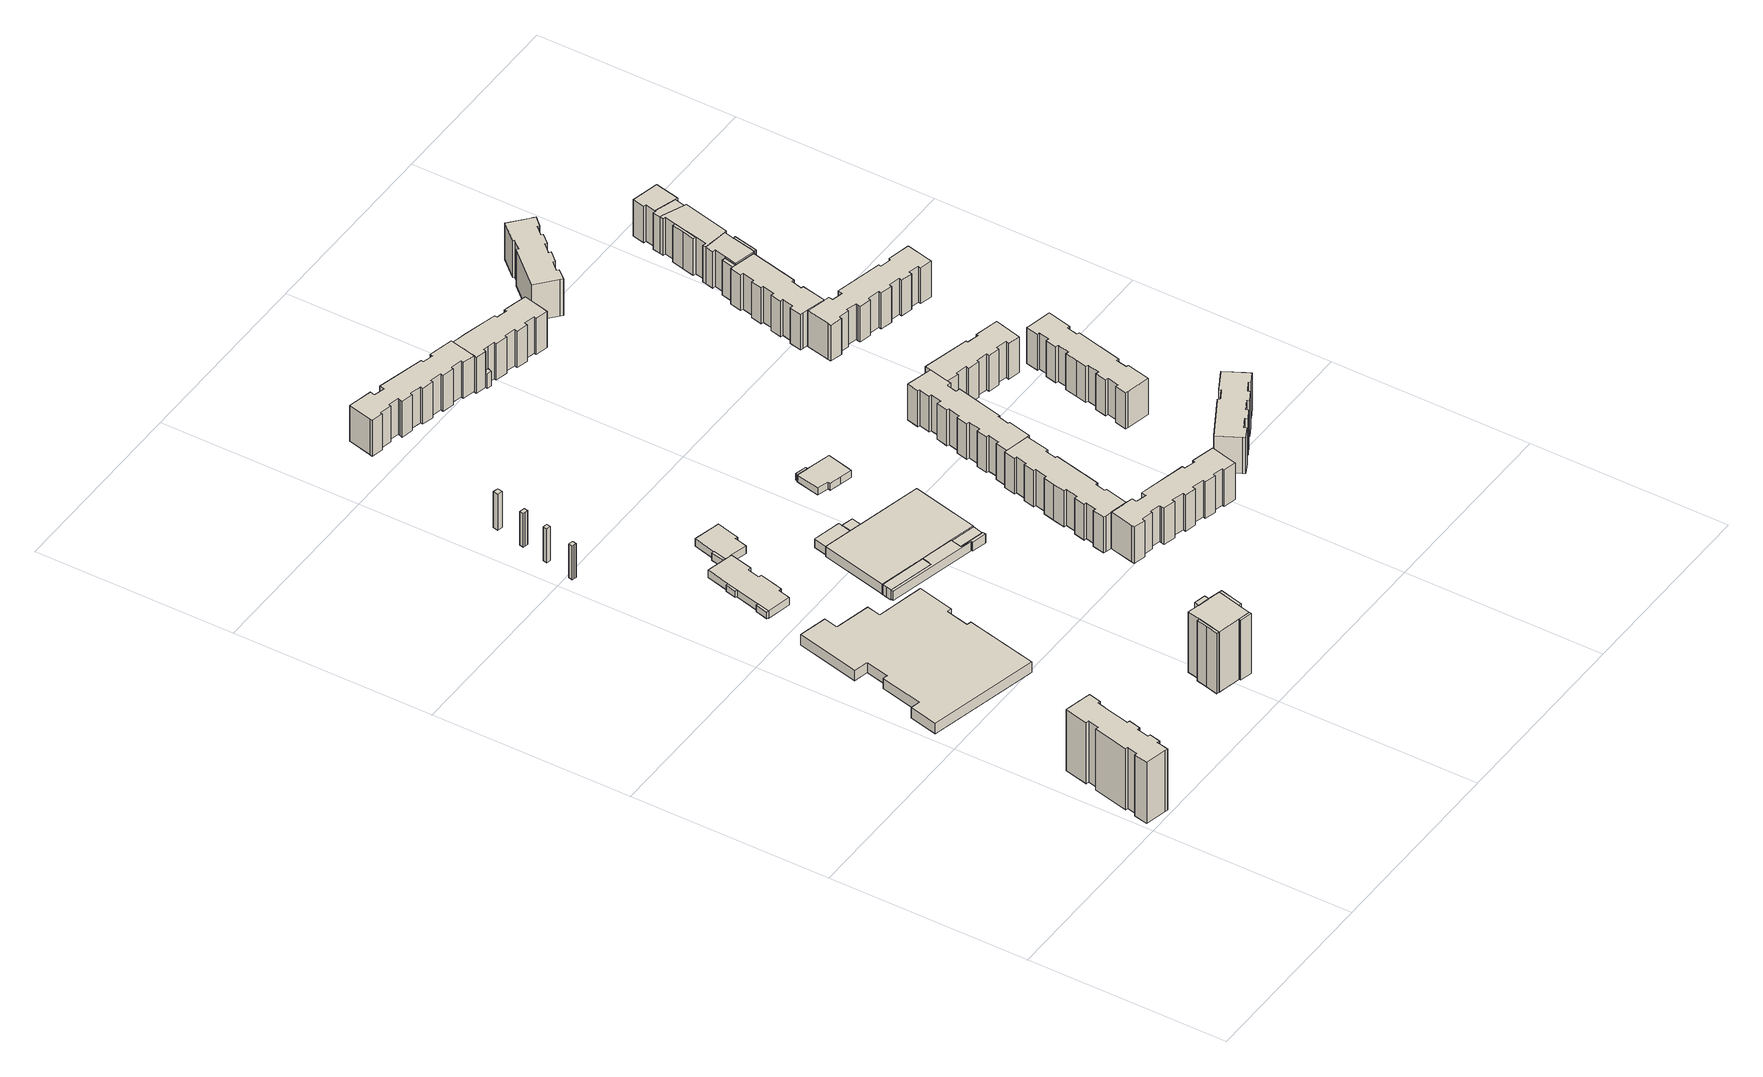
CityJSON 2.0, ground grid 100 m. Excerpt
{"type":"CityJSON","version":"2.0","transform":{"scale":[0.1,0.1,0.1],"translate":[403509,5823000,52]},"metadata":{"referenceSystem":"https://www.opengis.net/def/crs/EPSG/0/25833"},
"CityObjects":{
"building1":{"type":"Building","attributes":{"Gemeindeschluessel":"11000010","BezugspunktDach":"2200","function":"31001_1010","measuredHeight":34.23,"storeysAboveGround":11},"address":[{"country":"Germany","locality":"Berlin","thoroughfareNumber":"559, 561","thoroughfareName":"Landsberger Allee"}],"geometry":[{"type":"Solid","lod":"1","boundaries":[[[[0,1,2,3,4,5,6,7,8,9,10,11,12,13,14,15,16,17,18,19,20,21,22,23,24,25,26,27,28]],[[29,30,31,32,33,34,35,36,37,38,39,40,41,42,43,44,45,46,47,48,49,50,51,52,53,54,55,56,57]],[[29,57,28,27]],[[30,29,27,26]],[[31,30,26,25]],[[32,31,25,24]],[[33,32,24,23]],[[34,33,23,22]],[[35,34,22,21]],[[36,35,21,20]],[[37,36,20,19]],[[38,37,19,18]],[[39,38,18,17]],[[40,39,17,16]],[[41,40,16,15]],[[42,41,15,14]],[[43,42,14,13]],[[44,43,13,12]],[[45,44,12,11]],[[46,45,11,10]],[[47,46,10,9]],[[48,47,9,8]],[[49,48,8,7]],[[50,49,7,6]],[[51,50,6,5]],[[52,51,5,4]],[[53,52,4,3]],[[54,53,3,2]],[[55,54,2,1]],[[56,55,1,0]],[[57,56,0,28]]]]}]},
"building2":{"type":"Building","attributes":{"Gemeindeschluessel":"11000010","BezugspunktDach":"2200","function":"51009_1610","measuredHeight":7.53,"storeysAboveGround":0},"address":[{"country":"Germany","locality":"Berlin"}],"geometry":[{"type":"Solid","lod":"1","boundaries":[[[[58,59,60,61]],[[62,63,64,65]],[[62,65,61,60]],[[63,62,60,59]],[[64,63,59,58]],[[65,64,58,61]]]]}]},
"building3":{"type":"Building","attributes":{"Gemeindeschluessel":"11000010","BezugspunktDach":"2200","function":"51009_1610","measuredHeight":13.29,"storeysAboveGround":0},"address":[{"country":"Germany","locality":"Berlin"}],"geometry":[{"type":"Solid","lod":"1","boundaries":[[[[66,67,68,69]],[[70,71,72,73]],[[70,73,69,68]],[[71,70,68,67]],[[72,71,67,66]],[[73,72,66,69]]]]}]},
"building4":{"type":"Building","attributes":{"Gemeindeschluessel":"11000010","BezugspunktDach":"2200","function":"31001_2052","measuredHeight":5.8,"storeysAboveGround":1},"address":[{"country":"Germany","locality":"Berlin","thoroughfareNumber":"18","thoroughfareName":"Hohensaatener Straße"}],"geometry":[{"type":"Solid","lod":"1","boundaries":[[[[74,75,76,77,78,79,80,81,82,83,84,85,86,87,88,89,90,91,92,93,94]],[[95,96,97,98,99,100,101,102,103,104,105,106,107,108,109,110,111,112,113,114,115]],[[95,115,94,93]],[[96,95,93,92]],[[97,96,92,91]],[[98,97,91,90]],[[99,98,90,89]],[[100,99,89,88]],[[101,100,88,87]],[[102,101,87,86]],[[103,102,86,85]],[[104,103,85,84]],[[105,104,84,83]],[[106,105,83,82]],[[107,106,82,81]],[[108,107,81,80]],[[109,108,80,79]],[[110,109,79,78]],[[111,110,78,77]],[[112,111,77,76]],[[113,112,76,75]],[[114,113,75,74]],[[115,114,74,94]]]]}]},
"building5":{"type":"Building","attributes":{"Gemeindeschluessel":"11000010","BezugspunktDach":"2200","function":"51009_1610","measuredHeight":3.65,"storeysAboveGround":0},"address":[{"country":"Germany","locality":"Berlin"}],"geometry":[{"type":"Solid","lod":"1","boundaries":[[[[116,117,118,119]],[[120,121,122,123]],[[120,123,119,118]],[[121,120,118,117]],[[122,121,117,116]],[[123,122,116,119]]]]}]},
"building6":{"type":"Building","attributes":{"Gemeindeschluessel":"11000010","BezugspunktDach":"2200","function":"51009_1610","measuredHeight":18.86,"storeysAboveGround":0},"address":[{"country":"Germany","locality":"Berlin"}],"geometry":[{"type":"Solid","lod":"1","boundaries":[[[[124,125,126,127,128]],[[129,130,131,132,133]],[[129,133,128,127]],[[130,129,127,126]],[[131,130,126,125]],[[132,131,125,124]],[[133,132,124,128]]]]}]},
"building7":{"type":"Building","attributes":{"Gemeindeschluessel":"11000010","BezugspunktDach":"2200","function":"51009_1610","measuredHeight":19.04,"storeysAboveGround":0},"address":[{"country":"Germany","locality":"Berlin"}],"geometry":[{"type":"Solid","lod":"1","boundaries":[[[[134,135,136,137,138]],[[139,140,141,142,143]],[[139,143,138,137]],[[140,139,137,136]],[[141,140,136,135]],[[142,141,135,134]],[[143,142,134,138]]]]}]},
"building8":{"type":"Building","attributes":{"Gemeindeschluessel":"11000010","BezugspunktDach":"2200","function":"51009_1610","measuredHeight":3.54,"storeysAboveGround":0},"address":[{"country":"Germany","locality":"Berlin"}],"geometry":[{"type":"Solid","lod":"1","boundaries":[[[[144,145,146,147]],[[148,149,150,151]],[[148,151,147,146]],[[149,148,146,145]],[[150,149,145,144]],[[151,150,144,147]]]]}]},
"building9":{"type":"Building","attributes":{"Gemeindeschluessel":"11000010","BezugspunktDach":"2200","function":"31001_3060","measuredHeight":4.08,"storeysAboveGround":1},"address":[{"country":"Germany","locality":"Berlin","thoroughfareNumber":"20, 20A","thoroughfareName":"Hohensaatener Straße"}],"geometry":[{"type":"Solid","lod":"1","boundaries":[[[[152,153,154,155,156,157,158,159,160,161,162,163,164,165,166,167,117,116]],[[168,169,170,171,172,173,174,175,176,177,178,179,180,181,182,183,184,185]],[[168,185,116,117]],[[169,168,117,167]],[[170,169,167,166]],[[171,170,166,165]],[[172,171,165,164]],[[173,172,164,163]],[[174,173,163,162]],[[175,174,162,161]],[[176,175,161,160]],[[177,176,160,159]],[[178,177,159,158]],[[179,178,158,157]],[[180,179,157,156]],[[181,180,156,155]],[[182,181,155,154]],[[183,182,154,153]],[[184,183,153,152]],[[185,184,152,116]]]]}]},
"building10":{"type":"Building","attributes":{"Gemeindeschluessel":"11000010","function":"31001_1010"},"address":[{"country":"Germany","locality":"Berlin","thoroughfareNumber":"22","thoroughfareName":"Brodowiner Ring"}],"children":["building10-1","building10-2","building10-3","building10-4","building10-5"]},
"building10-1":{"type":"BuildingPart","attributes":{"BezugspunktDach":"2200","measuredHeight":33.51,"storeysAboveGround":1},"parents":["building10"],"geometry":[{"type":"Solid","lod":"1","boundaries":[[[[186,187,188,189]],[[190,191,192,193]],[[190,193,189,188]],[[192,191,187,186]],[[193,192,186,189]],[[191,190,188,187]]]]}]},
"building10-2":{"type":"BuildingPart","attributes":{"BezugspunktDach":"2200","measuredHeight":33.72,"storeysAboveGround":1},"parents":["building10"],"geometry":[{"type":"MultiSurface","lod":"1","boundaries":[[[194,195,196,197]],[[198,199,200,201]],[[198,201,197,196]],[[199,198,196,195]],[[200,199,195,194]],[[201,200,194,197,202]]]}]},
"building10-3":{"type":"BuildingPart","attributes":{"BezugspunktDach":"2200","measuredHeight":33.91,"storeysAboveGround":1},"parents":["building10"],"geometry":[{"type":"MultiSurface","lod":"1","boundaries":[[[188,187,203,204,205,194,197,206,207,208,209]],[[210,211,212,213,214,215,216,217,218,219,220]],[[210,220,209,221,222]],[[211,210,222,223]],[[212,211,207,206]],[[213,212,206,197]],[[214,213,201,200]],[[215,214,194,205]],[[216,215,224,225]],[[217,216,225,226]],[[218,217,203,187]],[[219,218,191,190]],[[220,219,188,209]],[[222,221,209,208]],[[223,222,208,207]],[[200,201,197,194]],[[225,224,205,204]],[[226,225,204,203]],[[190,191,187,188]]]}]},
"building10-4":{"type":"BuildingPart","attributes":{"BezugspunktDach":"2200","measuredHeight":33.85,"storeysAboveGround":1},"parents":["building10"],"geometry":[{"type":"Solid","lod":"1","boundaries":[[[[209,208,207,227,228,229]],[[230,231,223,222,221,232]],[[230,232,229,228]],[[231,230,228,227]],[[223,231,227,207]],[[232,221,209,229]],[[223,207,208,222]],[[222,208,209,221]]]]}]},
"building10-5":{"type":"BuildingPart","attributes":{"BezugspunktDach":"2200","measuredHeight":33.69,"storeysAboveGround":1},"parents":["building10"],"geometry":[{"type":"Solid","lod":"1","boundaries":[[[[233,234,235,205,204,203]],[[225,224,236,237,238,226]],[[236,224,205,235]],[[237,236,235,234]],[[238,237,234,233]],[[226,238,233,203]],[[225,226,203,204]],[[224,225,204,205]]]]}]},
"building11":{"type":"Building","attributes":{"Gemeindeschluessel":"11000010","BezugspunktDach":"2200","function":"51009_1610","measuredHeight":18.95,"storeysAboveGround":0},"address":[{"country":"Germany","locality":"Berlin"}],"geometry":[{"type":"Solid","lod":"1","boundaries":[[[[239,240,241,242,243]],[[244,245,246,247,248]],[[244,248,243,242]],[[245,244,242,241]],[[246,245,241,240]],[[247,246,240,239]],[[248,247,239,243]]]]}]},
"building12":{"type":"Building","attributes":{"Gemeindeschluessel":"11000010","BezugspunktDach":"2200","function":"51009_1610","measuredHeight":20.05,"storeysAboveGround":0},"address":[{"country":"Germany","locality":"Berlin"}],"geometry":[{"type":"Solid","lod":"1","boundaries":[[[[249,250,251,252,253]],[[254,255,256,257,258]],[[254,258,253,252]],[[255,254,252,251]],[[256,255,251,250]],[[257,256,250,249]],[[258,257,249,253]]]]}]},
"building13":{"type":"Building","attributes":{"Gemeindeschluessel":"11000010","BezugspunktDach":"2200","function":"51009_1610","measuredHeight":4.18,"storeysAboveGround":0},"address":[{"country":"Germany","locality":"Berlin"}],"geometry":[{"type":"Solid","lod":"1","boundaries":[[[[259,260,261,262]],[[263,264,265,266]],[[263,266,262,261]],[[264,263,261,260]],[[265,264,260,259]],[[266,265,259,262]]]]}]},
"building14":{"type":"Building","attributes":{"Gemeindeschluessel":"11000010","BezugspunktDach":"2200","function":"31001_2010","measuredHeight":4.14,"storeysAboveGround":1},"address":[{"country":"Germany","locality":"Berlin","thoroughfareNumber":"22","thoroughfareName":"Hohensaatener Straße"}],"geometry":[{"type":"Solid","lod":"1","boundaries":[[[[162,161,267,268,269,270,271,272,273,274,163]],[[275,276,277,278,279,280,281,282,283,284,285]],[[275,285,163,274]],[[276,275,274,273]],[[277,276,273,272]],[[278,277,272,271]],[[279,278,271,270]],[[280,279,270,269]],[[281,280,269,268]],[[282,281,268,267]],[[283,282,267,161]],[[284,283,161,162]],[[285,284,162,163]]]]}]},
"building15":{"type":"Building","attributes":{"Gemeindeschluessel":"11000010","BezugspunktDach":"2200","function":"51009_1610","measuredHeight":5.1,"storeysAboveGround":0},"address":[{"country":"Germany","locality":"Berlin"}],"geometry":[{"type":"Solid","lod":"1","boundaries":[[[[286,287,288,289,290,291,292,293,294]],[[295,296,297,298,299,300,301,302,303]],[[295,303,294,293]],[[296,295,293,292]],[[297,296,292,291]],[[298,297,291,290]],[[299,298,290,289]],[[300,299,289,288]],[[301,300,288,287]],[[302,301,287,286]],[[303,302,286,294]]]]}]},
"building16":{"type":"Building","attributes":{"Gemeindeschluessel":"11000010","function":"31001_2054"},"address":[{"country":"Germany","locality":"Berlin","thoroughfareNumber":"8","thoroughfareName":"Brodowiner Ring"}],"children":["building16-1","building16-2","building16-3","building16-4","building16-5"]},
"building16-1":{"type":"BuildingPart","attributes":{"BezugspunktDach":"2200","measuredHeight":5.76,"storeysAboveGround":1},"parents":["building16"],"geometry":[{"type":"MultiSurface","lod":"1","boundaries":[[[304,305,306,307,308,309,310,311,312,313,314,315]],[[316,317,318,319,320,321,322,323,324,325,326,327]],[[316,327,315,314]],[[317,316,314,313]],[[318,317,313,312]],[[319,318,312,311]],[[320,319,311,310]],[[328,329,330,331,332,310,309]],[[322,321,309,308]],[[323,322,308,307]],[[324,333,334,323,307,306]],[[325,324,306,305]],[[326,325,305,304]],[[327,335,290,304,315]],[[321,330,329,328]],[[332,331,330,320]],[[323,334,333,324]],[[290,335,327,326]]]}]},
"building16-2":{"type":"BuildingPart","attributes":{"BezugspunktDach":"2200","measuredHeight":5,"storeysAboveGround":1},"parents":["building16"],"geometry":[{"type":"MultiSurface","lod":"1","boundaries":[[[328,336,337,329]],[[338,339,321,330]],[[340,331,329,337]],[[339,338,337,336]],[[321,339,336,328]],[[338,330,331,340]],[[330,321,328,329]]]}]},
"building16-3":{"type":"BuildingPart","attributes":{"BezugspunktDach":"2200","measuredHeight":4.73,"storeysAboveGround":1},"parents":["building16"],"geometry":[{"type":"MultiSurface","lod":"1","boundaries":[[[331,340,341,342,332]],[[343,344,338,330,320]],[[343,320,332,342]],[[344,343,342,341]],[[338,344,341,340]],[[330,338,340,331]],[[345,320,330,331,332]]]}]},
"building16-4":{"type":"BuildingPart","attributes":{"BezugspunktDach":"2200","measuredHeight":6.42,"storeysAboveGround":1},"parents":["building16"],"geometry":[{"type":"MultiSurface","lod":"1","boundaries":[[[292,346,291,290,335,347,293]],[[348,327,326,349,350,351,352]],[[348,352,293,347]],[[327,348,347,335]],[[349,326,290,291]],[[350,349,291,346]],[[351,350,346,292]],[[352,351,292,293]],[[353,326,327,335,290]]]}]},
"building16-5":{"type":"BuildingPart","attributes":{"BezugspunktDach":"2200","measuredHeight":5.3,"storeysAboveGround":1},"parents":["building16"],"geometry":[{"type":"Solid","lod":"1","boundaries":[[[[354,355,334,333,356,357,358]],[[359,325,324,323,360,361,362]],[[359,362,358,357]],[[325,359,357,356]],[[324,325,356,333]],[[360,323,334,355]],[[361,360,355,354]],[[362,361,354,358]],[[323,324,333,334]]]]}]},
"building17":{"type":"Building","attributes":{"Gemeindeschluessel":"11000010","BezugspunktDach":"2200","function":"51009_1610","measuredHeight":5.03,"storeysAboveGround":0},"address":[{"country":"Germany","locality":"Berlin"}],"geometry":[{"type":"Solid","lod":"1","boundaries":[[[[286,363,364,365,287]],[[366,367,368,369,370]],[[366,370,287,365]],[[367,366,365,364]],[[368,367,364,363]],[[369,368,363,286]],[[370,369,286,287]]]]}]},
"building18":{"type":"Building","attributes":{"Gemeindeschluessel":"11000010","BezugspunktDach":"2200","function":"31001_1010","measuredHeight":20.19,"storeysAboveGround":6},"address":[{"country":"Germany","locality":"Berlin","thoroughfareNumber":"15, 17, 19, 21","thoroughfareName":"Glambecker Ring"}],"geometry":[{"type":"Solid","lod":"1","boundaries":[[[[371,372,373,374,375,376,377,378,379,380,381,382,383,384,385,386,387,388,389,390,391,392,393,394,395,396,397,398,399,400,401,402,403,404,405]],[[406,407,408,409,410,411,412,413,414,415,416,417,418,419,420,421,422,423,424,425,426,427,428,429,430,431,432,433,434,435,436,437,438,439,440]],[[406,440,405,404]],[[407,406,404,403]],[[408,407,403,402]],[[409,408,402,401]],[[410,409,401,400]],[[411,410,400,399]],[[412,411,399,398]],[[413,412,398,397]],[[414,413,397,396]],[[415,414,396,395]],[[416,415,395,394]],[[417,416,394,393]],[[418,417,393,392]],[[419,418,392,391]],[[420,419,391,390]],[[421,420,390,389]],[[422,421,389,388]],[[423,422,388,387]],[[424,423,387,386]],[[425,424,386,385]],[[426,425,385,384]],[[427,426,384,383]],[[428,427,383,382]],[[429,428,382,381]],[[430,429,381,380]],[[431,430,380,379]],[[432,431,379,378]],[[433,432,378,377]],[[434,433,377,376]],[[435,434,376,375]],[[436,435,375,374]],[[437,436,374,373]],[[438,437,373,372]],[[439,438,372,371]],[[440,439,371,405]]]]}]},
"building19":{"type":"Building","attributes":{"Gemeindeschluessel":"11000010","BezugspunktDach":"2200","function":"51009_1610","measuredHeight":3.46,"storeysAboveGround":0},"address":[{"country":"Germany","locality":"Berlin"}],"geometry":[{"type":"Solid","lod":"1","boundaries":[[[[441,442,443,444]],[[445,446,447,448]],[[445,448,444,443]],[[446,445,443,442]],[[447,446,442,441]],[[448,447,441,444]]]]}]},
"building20":{"type":"Building","attributes":{"Gemeindeschluessel":"11000010","BezugspunktDach":"2200","function":"31001_2010","measuredHeight":3.85,"storeysAboveGround":1},"address":[{"country":"Germany","locality":"Berlin","thoroughfareNumber":"24","thoroughfareName":"Ringenwalder Straße"}],"geometry":[{"type":"Solid","lod":"1","boundaries":[[[[449,450,451,452,453,454,441,444,455]],[[456,457,458,459,460,461,462,463,464]],[[456,464,455,444]],[[457,456,444,441]],[[458,457,441,454]],[[459,458,454,453]],[[460,459,453,452]],[[461,460,452,451]],[[462,461,451,450]],[[463,462,450,449]],[[464,463,449,455]]]]}]},
"building21":{"type":"Building","attributes":{"Gemeindeschluessel":"11000010","BezugspunktDach":"2200","function":"31001_1010","measuredHeight":20.04,"storeysAboveGround":6},"address":[{"country":"Germany","locality":"Berlin","thoroughfareNumber":"11, 13, 15, 9","thoroughfareName":"Brodowiner Ring"}],"geometry":[{"type":"Solid","lod":"1","boundaries":[[[[465,466,467,468,469,470,471,472,473,474,475,476,477,478,479,480,481,482,483,484,485,486,487,488,489,490,491,492,493,494,495,496,497]],[[498,499,500,501,502,503,504,505,506,507,508,509,510,511,512,513,514,515,516,517,518,519,520,521,522,523,524,525,526,527,528,529,530]],[[498,530,497,496]],[[499,498,496,495]],[[500,499,495,494]],[[501,500,494,493]],[[502,501,493,492]],[[503,502,492,491]],[[504,503,491,490]],[[505,504,490,489]],[[506,505,489,488]],[[507,506,488,487]],[[508,507,487,486]],[[509,508,486,485]],[[510,509,485,484]],[[511,510,484,483]],[[512,511,483,482]],[[513,512,482,481]],[[514,513,481,480]],[[515,514,480,479]],[[516,515,479,478]],[[517,516,478,477]],[[518,517,477,476]],[[519,518,476,475]],[[520,519,475,474]],[[521,520,474,473]],[[522,521,473,472]],[[523,522,472,471]],[[524,523,471,470]],[[525,524,470,469]],[[526,525,469,468]],[[527,526,468,467]],[[528,527,467,466]],[[529,528,466,465]],[[530,529,465,497]]]]}]},
"building22":{"type":"Building","attributes":{"Gemeindeschluessel":"11000010","BezugspunktDach":"2200","function":"31001_1010","measuredHeight":20.4,"storeysAboveGround":6},"address":[{"country":"Germany","locality":"Berlin","thoroughfareNumber":"17, 19, 21, 23","thoroughfareName":"Brodowiner Ring"}],"geometry":[{"type":"Solid","lod":"1","boundaries":[[[[531,532,533,534,535,536,537,538,539,540,541,542,543,544,545,546,547,548,549,550,551,552,553,554,555,556,557,558,559,560,561,562,563,564]],[[565,528,527,566,567,568,569,570,571,572,573,574,575,576,577,578,579,580,581,582,583,584,585,586,587,588,589,590,591,592,593,594,595,596]],[[565,596,564,563]],[[528,565,563,562]],[[527,528,562,561]],[[566,527,561,560]],[[567,566,560,559]],[[568,567,559,558]],[[569,568,558,557]],[[570,569,557,556]],[[571,570,556,555]],[[572,571,555,554]],[[573,572,554,553]],[[574,573,553,552]],[[575,574,552,551]],[[576,575,551,550]],[[577,576,550,549]],[[578,577,549,548]],[[579,578,548,547]],[[580,579,547,546]],[[581,580,546,545]],[[582,581,545,544]],[[583,582,544,543]],[[584,583,543,542]],[[585,584,542,541]],[[586,585,541,540]],[[587,586,540,539]],[[588,587,539,538]],[[589,588,538,537]],[[590,589,537,536]],[[591,590,536,535]],[[592,591,535,534]],[[593,592,534,533]],[[594,593,533,532]],[[595,594,532,531]],[[596,595,531,564]]]]}]},
"building23":{"type":"Building","attributes":{"Gemeindeschluessel":"11000010","BezugspunktDach":"2200","function":"51009_1610","measuredHeight":7.95,"storeysAboveGround":0},"address":[{"country":"Germany","locality":"Berlin"}],"geometry":[{"type":"Solid","lod":"1","boundaries":[[[[597,598,599,600,601]],[[602,603,604,605,606]],[[602,606,601,600]],[[603,602,600,599]],[[604,603,599,598]],[[605,604,598,597]],[[606,605,597,601]]]]}]},
"building24":{"type":"Building","attributes":{"Gemeindeschluessel":"11000010","BezugspunktDach":"2200","function":"31001_1010","measuredHeight":20.26,"storeysAboveGround":6},"address":[{"country":"Germany","locality":"Berlin","thoroughfareNumber":"23, 25, 27","thoroughfareName":"Glambecker Ring"}],"geometry":[{"type":"Solid","lod":"1","boundaries":[[[[607,608,609,610,611,612,613,614,615,616,617,618,619,620,621,622,623,624,625,626,627,628,629,630,631,632,633]],[[634,635,636,637,638,639,640,641,642,643,644,645,646,647,648,649,650,651,652,653,654,655,656,604,603,602,657]],[[634,657,633,632]],[[635,634,632,631]],[[636,635,631,630]],[[637,636,630,629]],[[638,637,629,628]],[[639,638,628,627]],[[640,639,627,626]],[[641,640,626,625]],[[642,641,625,624]],[[643,642,624,623]],[[644,643,623,622]],[[645,644,622,621]],[[646,645,621,620]],[[647,646,620,619]],[[648,647,619,618]],[[649,648,618,617]],[[650,649,617,616]],[[651,650,616,615]],[[652,651,615,614]],[[653,652,614,613]],[[654,653,613,612]],[[655,654,612,611]],[[656,655,611,610]],[[604,656,610,609]],[[603,604,609,608]],[[602,603,608,607]],[[657,602,607,633]]]]}]},
"building25":{"type":"Building","attributes":{"Gemeindeschluessel":"11000010","BezugspunktDach":"2200","function":"31001_1010","measuredHeight":20.03,"storeysAboveGround":6},"address":[{"country":"Germany","locality":"Berlin","thoroughfareNumber":"1, 3, 5, 7","thoroughfareName":"Brodowiner Ring"}],"geometry":[{"type":"Solid","lod":"1","boundaries":[[[[477,476,658,659,660,661,662,663,664,665,666,667,668,669,670,671,672,673,674,675,676,677,678,679,680,681,682,683,684,685,686,687,688,689,690,478]],[[691,692,693,694,695,696,697,698,699,700,701,702,703,704,705,706,707,708,709,710,711,712,713,714,715,716,717,718,719,720,721,722,723,724,725,726]],[[691,726,478,690]],[[692,691,690,689]],[[693,692,689,688]],[[694,693,688,687]],[[695,694,687,686]],[[696,695,686,685]],[[697,696,685,684]],[[698,697,684,683]],[[699,698,683,682]],[[700,699,682,681]],[[701,700,681,680]],[[702,701,680,679]],[[703,702,679,678]],[[704,703,678,677]],[[705,704,677,676]],[[706,705,676,675]],[[707,706,675,674]],[[708,707,674,673]],[[709,708,673,672]],[[710,709,672,671]],[[711,710,671,670]],[[712,711,670,669]],[[713,712,669,668]],[[714,713,668,667]],[[715,714,667,666]],[[716,715,666,665]],[[717,716,665,664]],[[718,717,664,663]],[[719,718,663,662]],[[720,719,662,661]],[[721,720,661,660]],[[722,721,660,659]],[[723,722,659,658]],[[724,723,658,476]],[[725,724,476,477]],[[726,725,477,478]]]]}]},
"building26":{"type":"Building","attributes":{"Gemeindeschluessel":"11000010","BezugspunktDach":"2200","function":"31001_1010","measuredHeight":20.04,"storeysAboveGround":6},"address":[{"country":"Germany","locality":"Berlin","thoroughfareNumber":"25, 27, 29","thoroughfareName":"Brodowiner Ring"}],"geometry":[{"type":"Solid","lod":"1","boundaries":[[[[727,728,729,730,731,732,733,734,735,736,737,738,739,740,741,742,743,744,745,746,747,748,749]],[[750,751,752,753,754,755,756,757,758,759,760,761,762,763,764,765,766,767,768,769,770,771,772]],[[750,772,749,748]],[[751,750,748,747]],[[752,751,747,746]],[[753,752,746,745]],[[754,753,745,744]],[[755,754,744,743]],[[756,755,743,742]],[[757,756,742,741]],[[758,757,741,740]],[[759,758,740,739]],[[760,759,739,738]],[[761,760,738,737]],[[762,761,737,736]],[[763,762,736,735]],[[764,763,735,734]],[[765,764,734,733]],[[766,765,733,732]],[[767,766,732,731]],[[768,767,731,730]],[[769,768,730,729]],[[770,769,729,728]],[[771,770,728,727]],[[772,771,727,749]]]]}]},
"building27":{"type":"Building","attributes":{"Gemeindeschluessel":"11000010","BezugspunktDach":"2200","function":"31001_1010","measuredHeight":20.14,"storeysAboveGround":6},"address":[{"country":"Germany","locality":"Berlin","thoroughfareNumber":"26, 28, 30","thoroughfareName":"Ringenwalder Straße"}],"geometry":[{"type":"Solid","lod":"1","boundaries":[[[[773,774,775,776,777,778,779,780,781,782,783,784,785,786,787,788,789,790,791,792,669,668,667]],[[793,794,795,796,797,798,799,800,801,802,803,804,805,806,807,808,809,810,811,812,813,814,815]],[[793,815,667,668]],[[794,793,668,669]],[[795,794,669,792]],[[796,795,792,791]],[[797,796,791,790]],[[798,797,790,789]],[[799,798,789,788]],[[800,799,788,787]],[[801,800,787,786]],[[802,801,786,785]],[[803,802,785,784]],[[804,803,784,783]],[[805,804,783,782]],[[806,805,782,781]],[[807,806,781,780]],[[808,807,780,779]],[[809,808,779,778]],[[810,809,778,777]],[[811,810,777,776]],[[812,811,776,775]],[[813,812,775,774]],[[814,813,774,773]],[[815,814,773,667]]]]}]},
"building28":{"type":"Building","attributes":{"Gemeindeschluessel":"11000010","BezugspunktDach":"2200","function":"31001_1010","measuredHeight":20.38,"storeysAboveGround":6},"address":[{"country":"Germany","locality":"Berlin","thoroughfareNumber":"29, 31, 33","thoroughfareName":"Glambecker Ring"}],"geometry":[{"type":"Solid","lod":"1","boundaries":[[[[816,817,818,819,820,821,822,823,824,825,826,827,828,829,830,831,832,833,834,835,836,837,838]],[[839,840,841,842,843,844,845,846,847,848,849,850,851,852,853,854,855,856,857,858,859,860,861]],[[839,861,838,837]],[[840,839,837,836]],[[841,840,836,835]],[[842,841,835,834]],[[843,842,834,833]],[[844,843,833,832]],[[845,844,832,831]],[[846,845,831,830]],[[847,846,830,829]],[[848,847,829,828]],[[849,848,828,827]],[[850,849,827,826]],[[851,850,826,825]],[[852,851,825,824]],[[853,852,824,823]],[[854,853,823,822]],[[855,854,822,821]],[[856,855,821,820]],[[857,856,820,819]],[[858,857,819,818]],[[859,858,818,817]],[[860,859,817,816]],[[861,860,816,838]]]]}]},
"building29":{"type":"Building","attributes":{"Gemeindeschluessel":"11000010","BezugspunktDach":"2200","function":"31001_1010","measuredHeight":20.18,"storeysAboveGround":6},"address":[{"country":"Germany","locality":"Berlin","thoroughfareNumber":"32, 34, 36, 38","thoroughfareName":"Ringenwalder Straße"}],"geometry":[{"type":"Solid","lod":"1","boundaries":[[[[862,863,864,865,866,867,868,869,870,871,872,873,874,875,876,877,878,879,880,881,882,883,884,885,886,887,888,889,890,891,892]],[[893,894,895,896,897,898,899,900,901,902,903,904,905,906,907,908,909,910,911,912,913,914,915,916,917,918,919,920,921,922,923]],[[893,923,892,891]],[[894,893,891,890]],[[895,894,890,889]],[[896,895,889,888]],[[897,896,888,887]],[[898,897,887,886]],[[899,898,886,885]],[[900,899,885,884]],[[901,900,884,883]],[[902,901,883,882]],[[903,902,882,881]],[[904,903,881,880]],[[905,904,880,879]],[[906,905,879,878]],[[907,906,878,877]],[[908,907,877,876]],[[909,908,876,875]],[[910,909,875,874]],[[911,910,874,873]],[[912,911,873,872]],[[913,912,872,871]],[[914,913,871,870]],[[915,914,870,869]],[[916,915,869,868]],[[917,916,868,867]],[[918,917,867,866]],[[919,918,866,865]],[[920,919,865,864]],[[921,920,864,863]],[[922,921,863,862]],[[923,922,862,892]]]]}]},
"building30":{"type":"Building","attributes":{"Gemeindeschluessel":"11000010","BezugspunktDach":"2200","function":"31001_1010","measuredHeight":19.99,"storeysAboveGround":6},"address":[{"country":"Germany","locality":"Berlin","thoroughfareNumber":"1, 3, 5","thoroughfareName":"Parsteiner Ring"}],"geometry":[{"type":"Solid","lod":"1","boundaries":[[[[924,925,926,927,928,929,930,931,932,933,934,935,936,937,938,939,940,941,942,943,944,945,946,947]],[[948,949,950,951,952,953,954,955,956,957,958,959,960,961,962,963,964,965,966,967,968,969,970,971]],[[948,971,947,946]],[[949,948,946,945]],[[950,949,945,944]],[[951,950,944,943]],[[952,951,943,942]],[[953,952,942,941]],[[954,953,941,940]],[[955,954,940,939]],[[956,955,939,938]],[[957,956,938,937]],[[958,957,937,936]],[[959,958,936,935]],[[960,959,935,934]],[[961,960,934,933]],[[962,961,933,932]],[[963,962,932,931]],[[964,963,931,930]],[[965,964,930,929]],[[966,965,929,928]],[[967,966,928,927]],[[968,967,927,926]],[[969,968,926,925]],[[970,969,925,924]],[[971,970,924,947]]]]}]},
"building31":{"type":"Building","attributes":{"Gemeindeschluessel":"11000010","BezugspunktDach":"2200","function":"31001_1010","measuredHeight":20.1,"storeysAboveGround":6},"address":[{"country":"Germany","locality":"Berlin","thoroughfareNumber":"25, 27, 29, 31","thoroughfareName":"Ringenwalder Straße"}],"geometry":[{"type":"Solid","lod":"1","boundaries":[[[[972,973,974,975,976,977,978,979,980,981,982,983,984,985,986,987,988,989,990,991,992,993,994,995,996,997,998,999,1000,1001,1002,1003,1004,1005]],[[1006,1007,1008,1009,1010,1011,1012,1013,1014,1015,1016,1017,1018,1019,1020,1021,1022,1023,1024,1025,1026,1027,1028,1029,1030,1031,1032,1033,1034,1035,1036,1037,1038,1039]],[[1006,1039,1005,1004]],[[1007,1006,1004,1003]],[[1008,1007,1003,1002]],[[1009,1008,1002,1001]],[[1010,1009,1001,1000]],[[1011,1010,1000,999]],[[1012,1011,999,998]],[[1013,1012,998,997]],[[1014,1013,997,996]],[[1015,1014,996,995]],[[1016,1015,995,994]],[[1017,1016,994,993]],[[1018,1017,993,992]],[[1019,1018,992,991]],[[1020,1019,991,990]],[[1021,1020,990,989]],[[1022,1021,989,988]],[[1023,1022,988,987]],[[1024,1023,987,986]],[[1025,1024,986,985]],[[1026,1025,985,984]],[[1027,1026,984,983]],[[1028,1027,983,982]],[[1029,1028,982,981]],[[1030,1029,981,980]],[[1031,1030,980,979]],[[1032,1031,979,978]],[[1033,1032,978,977]],[[1034,1033,977,976]],[[1035,1034,976,975]],[[1036,1035,975,974]],[[1037,1036,974,973]],[[1038,1037,973,972]],[[1039,1038,972,1005]]]]}]},
"building32":{"type":"Building","attributes":{"Gemeindeschluessel":"11000010","function":"31001_1010"},"address":[{"country":"Germany","locality":"Berlin","thoroughfareNumber":"11, 13, 7, 9","thoroughfareName":"Parsteiner Ring"}],"children":["building32-1","building32-2","building32-3","building32-4","building32-5","building32-6","building32-7"]},
"building32-1":{"type":"BuildingPart","attributes":{"BezugspunktDach":"2200","measuredHeight":20.43,"storeysAboveGround":6},"parents":["building32"],"geometry":[{"type":"MultiSurface","lod":"1","boundaries":[[[1040,1041,1042,1043,1044,1045,1046,1047,1048,1049,1050,1051,1052]],[[1053,1054,1055,1056,1057,1058,1059,1060,1061,1062,1063,1064,1065]],[[1053,1065,1052,1051]],[[1054,1053,1051,1050]],[[1055,1054,1050,1049]],[[1056,1066,1067,1048]],[[1057,1056,1048,1047]],[[1058,1057,1047,1046]],[[1059,1058,1046,1045]],[[1062,1061,1043,1042]],[[1063,1062,1042,1041]],[[1064,1063,1041,1040]],[[1055,1049,1067,1066]],[[1059,1045,1044,1060]],[[1060,1044,1043,1061]],[[1065,1064,1040,1052]]]}]},
"building32-2":{"type":"BuildingPart","attributes":{"BezugspunktDach":"2200","measuredHeight":20.41,"storeysAboveGround":6},"parents":["building32"],"geometry":[{"type":"Solid","lod":"1","boundaries":[[[[1068,1069,1070,1071,1072,1073,1074,1075]],[[1076,1077,1078,1079,1080,1081,1082,1083]],[[1076,1083,1075,1074]],[[1077,1076,1074,1073]],[[1078,1077,1073,1072]],[[1079,1078,1072,1071]],[[1080,1079,1071,1070]],[[1082,1081,1069,1068]],[[1083,1082,1068,1075]],[[1081,1080,1070,1069]]]]}]},
"building32-3":{"type":"BuildingPart","attributes":{"BezugspunktDach":"2200","measuredHeight":20.43,"storeysAboveGround":6},"parents":["building32"],"geometry":[{"type":"MultiSurface","lod":"1","boundaries":[[[1044,1043,1084,1085,1086,1087,1045]],[[1088,1089,1081,1080,1061,1060,1059]],[[1088,1059,1045,1087]],[[1089,1088,1087,1086]],[[1081,1089,1086,1085]],[[1080,1070,1069,1085,1084]],[[1061,1080,1084,1043]],[[1081,1090,1069,1070,1080]],[[1061,1043,1044,1060]],[[1060,1044,1045,1059]]]}]},
"building32-4":{"type":"BuildingPart","attributes":{"BezugspunktDach":"2200","measuredHeight":20.44,"storeysAboveGround":6},"parents":["building32"],"geometry":[{"type":"MultiSurface","lod":"1","boundaries":[[[1091,1092,1093,1040,1052,1094,1095,1096,1097]],[[1098,1099,1100,1065,1064,1101,1102,1103,1104]],[[1098,1105,932,1097,1096]],[[1099,1098,1096,1095]],[[1100,1099,1095,1094]],[[1065,1100,1094,1052]],[[1064,1040,1052,1040]],[[1101,1064,1040,1093]],[[1103,1102,1092,1091]],[[1104,1103,1091,1097]],[[1104,932,1105,1098]],[[1065,1052,1040,1064]],[[1102,1101,1093,1092]]]}]},
"building32-5":{"type":"BuildingPart","attributes":{"BezugspunktDach":"2200","measuredHeight":20.66,"storeysAboveGround":6},"parents":["building32"],"geometry":[{"type":"MultiSurface","lod":"1","boundaries":[[[1106,1107,1108,1109]],[[1101,1110,1111,1102]],[[1093,1092,1109,1108]],[[1110,1101,1108,1107]],[[1111,1110,1107,1106]],[[1102,1111,1106,1109]],[[1101,1102,1092,1093]]]}]},
"building32-6":{"type":"BuildingPart","attributes":{"BezugspunktDach":"2200","measuredHeight":20.23,"storeysAboveGround":6},"parents":["building32"],"geometry":[{"type":"Solid","lod":"1","boundaries":[[[[932,1105,1112,933]],[[1113,1098,1104,1114]],[[1113,1114,933,1112]],[[1098,1113,1112,1105]],[[1114,1104,932,933]],[[1098,1105,932,1104]]]]}]},
"building32-7":{"type":"BuildingPart","attributes":{"BezugspunktDach":"2200","measuredHeight":20.43,"storeysAboveGround":6},"parents":["building32"],"geometry":[{"type":"Solid","lod":"1","boundaries":[[[[1049,1067,1115,1116,1117]],[[1118,1119,1066,1055,1120]],[[1118,1120,1117,1116]],[[1119,1118,1116,1115]],[[1066,1119,1115,1067]],[[1120,1055,1049,1117]],[[1055,1066,1067,1049]]]]}]}
},
"vertices":[
[114,10,365],[127,7,365],[140,66,365],[153,64,365],[166,120,365],[154,123,365],[156,130,365],[162,156,365],[168,185,365],[181,182,365],[195,241,365],[182,245,365],[196,303,365],[210,363,365],[217,390,365],[224,419,365],[236,416,365],[251,478,365],[238,482,365],[115,510,365],[87,391,365],[102,388,365],[89,333,365],[74,336,365],[32,157,365],[45,155,365],[33,102,365],[20,104,365],[4,35,365],[20,104,23],[33,102,23],[45,155,23],[32,157,23],[74,336,23],[89,333,23],[102,388,23],[87,391,23],[115,510,23],[238,482,23],[251,478,23],[236,416,23],[224,419,23],[217,390,23],[210,363,23],[196,303,23],[182,245,23],[195,241,23],[181,182,23],[168,185,23],[162,156,23],[156,130,23],[154,123,23],[166,120,23],[153,64,23],[140,66,23],[127,7,23],[114,10,23],[4,35,23],
[185,123,101],[190,150,101],[162,156,101],[156,130,101],[162,156,26],[190,150,26],[185,123,26],[156,130,26],
[242,356,157],[248,382,157],[217,390,157],[210,363,157],[217,390,24],[248,382,24],[242,356,24],[210,363,24],
[601,991,60],[683,1349,60],[660,1354,60],[688,1472,60],[711,1466,60],[754,1648,60],[653,1671,60],[632,1676,60],[515,1702,60],[531,1772,60],[351,1814,60],[367,1885,60],[226,1918,60],[151,1599,60],[225,1582,60],[197,1462,60],[173,1468,60],[123,1255,60],[122,1254,60],[74,1265,60],[41,1123,60],[74,1265,2],[122,1254,2],[123,1255,2],[173,1468,2],[197,1462,2],[225,1582,2],[151,1599,2],[226,1918,2],[367,1885,2],[351,1814,2],[531,1772,2],[515,1702,2],[632,1676,2],[653,1671,2],[754,1648,2],[711,1466,2],[688,1472,2],[660,1354,2],[683,1349,2],[601,991,2],[41,1123,2],
[299,2125,45],[314,2187,45],[304,2190,45],[288,2127,45],[304,2190,8],[314,2187,8],[299,2125,8],[288,2127,8],
[72,2960,198],[82,2958,198],[87,2979,198],[65,2984,198],[60,2963,198],[65,2984,9],[87,2979,9],[82,2958,9],[72,2960,9],[60,2963,9],
[119,3111,198],[123,3131,198],[113,3133,198],[101,3135,198],[96,3115,198],[101,3135,8],[113,3133,8],[123,3131,8],[119,3111,8],[96,3115,8],
[345,2312,43],[359,2368,43],[348,2370,43],[334,2315,43],[348,2370,8],[359,2368,8],[345,2312,8],[334,2315,8],
[420,2098,45],[436,2161,45],[450,2158,45],[465,2217,45],[480,2276,45],[465,2280,45],[481,2342,45],[496,2339,45],[510,2396,45],[523,2454,45],[509,2457,45],[487,2462,45],[475,2465,45],[387,2486,45],[359,2368,45],[345,2312,45],[314,2187,4],[345,2312,4],[359,2368,4],[387,2486,4],[475,2465,4],[487,2462,4],[509,2457,4],[523,2454,4],[510,2396,4],[496,2339,4],[481,2342,4],[465,2280,4],[480,2276,4],[465,2217,4],[450,2158,4],[436,2161,4],[420,2098,4],[299,2125,4],
[1086,191,346],[1089,203,346],[1029,217,346],[1025,206,346],[1029,217,11],[1089,203,11],[1086,191,11],[1025,206,11],
[1072,396,346],[1076,421,346],[1017,434,346],[1012,410,346],[1017,434,9],[1076,421,9],[1072,396,9],[1012,410,9],[1012,410,157],
[1103,265,346],[1118,322,346],[1131,382,346],[953,424,346],[938,359,346],[925,305,346],[912,244,346],[925,305,7],[938,359,7],[953,424,7],[1012,410,7],[1072,396,7],[1131,382,7],[1118,322,7],[1103,265,7],[1089,203,7],[1029,217,7],[912,244,7],[912,244,8],[925,305,8],[938,359,8],[1131,382,10],[1118,322,10],[1103,265,10],
[925,362,346],[912,307,346],[897,247,346],[912,307,8],[925,362,8],[897,247,8],
[1117,262,346],[1131,319,346],[1145,379,346],[1145,379,10],[1131,319,10],[1117,262,10],
[141,3250,198],[154,3248,198],[159,3268,198],[133,3273,198],[129,3253,198],[133,3273,9],[159,3268,9],[154,3248,9],[141,3250,9],[129,3253,9],
[191,3399,210],[196,3424,210],[183,3427,210],[170,3430,210],[164,3405,210],[170,3430,9],[183,3427,9],[196,3424,9],[191,3399,9],[164,3405,9],
[487,2462,47],[503,2528,47],[490,2532,47],[475,2465,47],[490,2532,5],[503,2528,5],[487,2462,5],[475,2465,5],
[608,2434,45],[624,2498,45],[636,2495,45],[651,2550,45],[666,2610,45],[653,2613,45],[532,2642,45],[503,2528,45],[503,2528,3],[532,2642,3],[653,2613,3],[666,2610,3],[651,2550,3],[636,2495,3],[624,2498,3],[608,2434,3],[523,2454,3],[509,2457,3],[487,2462,3],
[1134,1630,57],[1080,1651,57],[1088,1685,57],[1094,1708,57],[928,1747,57],[922,1724,57],[915,1696,57],[682,1751,57],[679,1737,57],[682,1751,6],[915,1696,6],[922,1724,6],[928,1747,6],[1094,1708,6],[1088,1685,6],[1080,1651,6],[1134,1630,6],[679,1737,6],
[928,1747,58],[1094,1708,58],[1094,1709,58],[1222,1679,58],[1301,2013,58],[981,2088,58],[782,2135,58],[782,2134,58],[774,2137,58],[695,1803,58],[694,1803,58],[694,1801,58],[694,1803,0],[695,1803,0],[774,2137,0],[782,2134,0],[782,2135,0],[981,2088,0],[1301,2013,0],[1222,1679,0],[1094,1709,0],[1094,1708,0],[928,1747,0],[694,1801,0],[981,2088,50],[923,2101,50],[923,2101,0],[923,2101,48],[782,2135,48],[1094,1709,53],[1222,1679,53],[694,1801,57],
[994,2143,50],[937,2157,50],[937,2157,0],[994,2143,0],[937,2157,48],
[941,2177,48],[800,2210,48],[800,2210,0],[941,2177,0],[782,2135,44],
[921,1722,57],[688,1776,57],[688,1776,0],[922,1724,0],[921,1722,0],[915,1696,0],[682,1751,0],[928,1747,40],
[1209,1621,53],[1223,1679,53],[1094,1708,53],[1088,1685,53],[1080,1651,53],[1088,1685,0],[1223,1679,0],[1209,1621,0],[1080,1651,0],
[1132,1623,57],[1206,1606,57],[1209,1621,57],[1209,1621,7],[1206,1606,7],[1132,1623,7],[1134,1630,7],[1080,1651,7],
[334,4093,222],[336,4106,222],[398,4091,222],[401,4103,222],[457,4091,222],[454,4079,222],[450,4066,222],[510,4053,222],[513,4065,222],[572,4051,222],[569,4039,222],[628,4024,222],[630,4037,222],[690,4023,222],[686,4010,222],[745,3996,222],[749,4009,222],[807,3995,222],[804,3983,222],[866,3967,222],[869,3980,222],[895,4091,222],[896,4102,222],[775,4130,222],[772,4116,222],[717,4129,222],[720,4141,222],[483,4200,222],[477,4175,222],[423,4189,222],[429,4213,222],[398,4220,222],[309,4241,222],[280,4120,222],[276,4108,222],[280,4120,21],[309,4241,21],[398,4220,21],[429,4213,21],[423,4189,21],[477,4175,21],[483,4200,21],[720,4141,21],[717,4129,21],[772,4116,21],[775,4130,21],[896,4102,21],[895,4091,21],[869,3980,21],[866,3967,21],[804,3983,21],[807,3995,21],[749,4009,21],[745,3996,21],[686,4010,21],[690,4023,21],[630,4037,21],[628,4024,21],[569,4039,21],[572,4051,21],[513,4065,21],[510,4053,21],[450,4066,21],[454,4079,21],[457,4091,21],[401,4103,21],[398,4091,21],[336,4106,21],[334,4093,21],[276,4108,21],
[1178,2485,42],[1181,2497,42],[1123,2510,42],[1121,2500,42],[1123,2510,7],[1181,2497,7],[1178,2485,7],[1121,2500,7],
[1152,2365,42],[1148,2352,42],[1207,2337,42],[1266,2321,42],[1270,2333,42],[1300,2454,42],[1093,2381,42],[1121,2500,3],[1178,2485,3],[1300,2454,3],[1270,2333,3],[1266,2321,3],[1207,2337,3],[1148,2352,3],[1152,2365,3],[1093,2381,3],
[1434,1143,207],[1462,1136,207],[1553,1114,207],[1581,1234,207],[1571,1236,207],[1583,1290,207],[1595,1288,207],[1650,1527,207],[1640,1529,207],[1653,1585,207],[1665,1582,207],[1691,1702,207],[1583,1726,207],[1568,1729,207],[1557,1732,207],[1544,1673,207],[1555,1671,207],[1542,1613,207],[1530,1616,207],[1516,1560,207],[1529,1558,207],[1515,1495,207],[1502,1498,207],[1488,1440,207],[1475,1381,207],[1488,1377,207],[1474,1315,207],[1461,1318,207],[1447,1261,207],[1461,1259,207],[1448,1204,207],[1434,1207,207],[1421,1147,207],[1434,1207,6],[1448,1204,6],[1461,1259,6],[1447,1261,6],[1461,1318,6],[1474,1315,6],[1488,1377,6],[1475,1381,6],[1488,1440,6],[1502,1498,6],[1515,1495,6],[1529,1558,6],[1516,1560,6],[1530,1616,6],[1542,1613,6],[1555,1671,6],[1544,1673,6],[1557,1732,6],[1568,1729,6],[1583,1726,6],[1691,1702,6],[1665,1582,6],[1653,1585,6],[1640,1529,6],[1650,1527,6],[1595,1288,6],[1583,1290,6],[1571,1236,6],[1581,1234,6],[1553,1114,6],[1462,1136,6],[1434,1143,6],[1421,1147,6],
[1491,985,210],[1495,1000,210],[1553,986,210],[1556,998,210],[1611,985,210],[1607,973,210],[1605,958,210],[1665,943,210],[1668,958,210],[1730,942,210],[1727,928,210],[1783,915,210],[1786,929,210],[1846,914,210],[1842,902,210],[1899,888,210],[1904,900,210],[1955,887,210],[1954,876,210],[2017,861,210],[2018,872,210],[2049,994,210],[1934,1022,210],[1932,1010,210],[1873,1025,210],[1876,1038,210],[1639,1094,210],[1634,1068,210],[1579,1082,210],[1584,1106,210],[1553,1114,210],[1462,1136,210],[1435,1014,210],[1432,1001,210],[1435,1014,6],[1584,1106,6],[1579,1082,6],[1634,1068,6],[1639,1094,6],[1876,1038,6],[1873,1025,6],[1932,1010,6],[1934,1022,6],[2049,994,6],[2018,872,6],[2017,861,6],[1954,876,6],[1955,887,6],[1904,900,6],[1899,888,6],[1842,902,6],[1846,914,6],[1786,929,6],[1783,915,6],[1727,928,6],[1730,942,6],[1668,958,6],[1665,943,6],[1605,958,6],[1607,973,6],[1611,985,6],[1556,998,6],[1553,986,6],[1495,1000,6],[1491,985,6],[1432,1001,6],
[939,3926,100],[947,3948,100],[921,3954,100],[916,3941,100],[916,3932,100],[916,3941,20],[921,3954,20],[947,3948,20],[939,3926,20],[916,3932,20],
[916,3941,223],[921,3954,223],[947,3948,223],[983,3940,223],[981,3929,223],[1043,3915,223],[1045,3925,223],[1102,3912,223],[1098,3897,223],[1156,3883,223],[1161,3898,223],[1216,3886,223],[1213,3873,223],[1276,3859,223],[1279,3871,223],[1308,3988,223],[1251,4003,223],[1188,4018,223],[1186,4006,223],[1131,4019,223],[1133,4033,223],[960,4076,223],[948,4078,223],[895,4091,223],[869,3980,223],[866,3967,223],[861,3954,223],[866,3967,20],[869,3980,20],[895,4091,20],[948,4078,20],[960,4076,20],[1133,4033,20],[1131,4019,20],[1186,4006,20],[1188,4018,20],[1251,4003,20],[1308,3988,20],[1279,3871,20],[1276,3859,20],[1213,3873,20],[1216,3886,20],[1161,3898,20],[1156,3883,20],[1098,3897,20],[1102,3912,20],[1045,3925,20],[1043,3915,20],[981,3929,20],[983,3940,20],[861,3954,20],
[1703,1700,207],[1732,1816,207],[1722,1819,207],[1737,1877,207],[1745,1875,207],[1801,2113,207],[1780,2118,207],[1793,2171,207],[1814,2165,207],[1818,2183,207],[1821,2196,207],[1841,2285,207],[1720,2315,207],[1710,2318,207],[1695,2256,207],[1706,2253,207],[1692,2197,207],[1703,2194,207],[1692,2138,207],[1681,2141,207],[1670,2144,207],[1656,2085,207],[1667,2080,207],[1653,2021,207],[1639,2023,207],[1625,1966,207],[1639,1962,207],[1625,1901,207],[1610,1904,207],[1598,1848,207],[1611,1845,207],[1598,1788,207],[1583,1791,207],[1583,1791,7],[1598,1788,7],[1611,1845,7],[1598,1848,7],[1610,1904,7],[1625,1901,7],[1639,1962,7],[1625,1966,7],[1639,2023,7],[1653,2021,7],[1667,2080,7],[1656,2085,7],[1670,2144,7],[1681,2141,7],[1692,2138,7],[1703,2194,7],[1692,2197,7],[1706,2253,7],[1695,2256,7],[1710,2318,7],[1720,2315,7],[1841,2285,7],[1821,2196,7],[1818,2183,7],[1814,2165,7],[1793,2171,7],[1780,2118,7],[1801,2113,7],[1745,1875,7],[1737,1877,7],[1722,1819,7],[1732,1816,7],[1703,1700,7],[1691,1702,7],[1583,1726,7],[1568,1729,7],
[2176,925,207],[2183,913,207],[2241,942,207],[2233,956,207],[2286,984,207],[2292,971,207],[2344,999,207],[2337,1012,207],[2391,1041,207],[2398,1030,207],[2450,1056,207],[2445,1070,207],[2495,1097,207],[2501,1087,207],[2555,1116,207],[2551,1127,207],[2543,1142,207],[2494,1235,207],[2386,1179,207],[2392,1168,207],[2340,1140,207],[2331,1150,207],[2119,1034,207],[2331,1150,6],[2340,1140,6],[2392,1168,6],[2386,1179,6],[2494,1235,6],[2543,1142,6],[2551,1127,6],[2555,1116,6],[2501,1087,6],[2495,1097,6],[2445,1070,6],[2450,1056,6],[2398,1030,6],[2391,1041,6],[2337,1012,6],[2344,999,6],[2292,971,6],[2286,984,6],[2233,956,6],[2241,942,6],[2183,913,6],[2176,925,6],[2119,1034,6],
[1878,2168,207],[1881,2181,207],[1941,2167,207],[1937,2153,207],[1996,2139,207],[1999,2153,207],[2057,2139,207],[2054,2125,207],[2111,2111,207],[2115,2125,207],[2170,2112,207],[2165,2097,207],[2226,2082,207],[2230,2098,207],[2260,2217,207],[2142,2244,207],[2139,2234,207],[2079,2248,207],[2082,2258,207],[1848,2315,207],[1821,2196,6],[1841,2285,6],[1848,2315,6],[2082,2258,6],[2079,2248,6],[2139,2234,6],[2142,2244,6],[2260,2217,6],[2230,2098,6],[2226,2082,6],[2165,2097,6],[2170,2112,6],[2115,2125,6],[2111,2111,6],[2054,2125,6],[2057,2139,6],[1999,2153,6],[1996,2139,6],[1937,2153,6],[1941,2167,6],[1881,2181,6],[1878,2168,6],[1818,2183,6],
[1476,3919,229],[1486,3909,229],[1529,3957,229],[1518,3966,229],[1557,4009,229],[1565,4000,229],[1609,4048,229],[1599,4057,229],[1637,4099,229],[1646,4091,229],[1688,4138,229],[1679,4146,229],[1717,4188,229],[1725,4181,229],[1767,4225,229],[1758,4233,229],[1747,4243,229],[1663,4316,229],[1581,4226,229],[1589,4219,229],[1551,4176,229],[1544,4183,229],[1382,4003,229],[1544,4183,25],[1551,4176,25],[1589,4219,25],[1581,4226,25],[1663,4316,25],[1747,4243,25],[1758,4233,25],[1767,4225,25],[1725,4181,25],[1717,4188,25],[1679,4146,25],[1688,4138,25],[1646,4091,25],[1637,4099,25],[1599,4057,25],[1609,4048,25],[1565,4000,25],[1557,4009,25],[1518,3966,25],[1529,3957,25],[1486,3909,25],[1476,3919,25],[1382,4003,25],
[2171,1498,208],[2290,1471,208],[2315,1588,208],[2303,1592,208],[2315,1647,208],[2328,1645,208],[2384,1879,208],[2371,1884,208],[2384,1939,208],[2398,1937,208],[2426,2057,208],[2304,2083,208],[2294,2086,208],[2281,2024,208],[2292,2023,208],[2279,1967,208],[2266,1970,208],[2253,1914,208],[2266,1910,208],[2253,1850,208],[2238,1854,208],[2224,1791,208],[2211,1738,208],[2225,1733,208],[2210,1672,208],[2196,1676,208],[2184,1619,208],[2196,1615,208],[2184,1557,208],[2170,1561,208],[2156,1501,208],[2170,1561,6],[2184,1557,6],[2196,1615,6],[2184,1619,6],[2196,1676,6],[2210,1672,6],[2225,1733,6],[2211,1738,6],[2224,1791,6],[2238,1854,6],[2253,1850,6],[2266,1910,6],[2253,1914,6],[2266,1970,6],[2279,1967,6],[2292,2023,6],[2281,2024,6],[2294,2086,6],[2304,2083,6],[2426,2057,6],[2398,1937,6],[2384,1939,6],[2371,1884,6],[2384,1879,6],[2328,1645,6],[2315,1647,6],[2303,1592,6],[2315,1588,6],[2290,1471,6],[2171,1498,6],[2156,1501,6],
[1857,2937,216],[1884,2931,216],[1978,2908,216],[2003,3028,216],[1991,3031,216],[2006,3088,216],[2018,3084,216],[2073,3322,216],[1969,3347,216],[1953,3351,216],[1939,3353,216],[1926,3294,216],[1939,3290,216],[1924,3228,216],[1912,3231,216],[1899,3175,216],[1912,3173,216],[1898,3111,216],[1884,3115,216],[1871,3059,216],[1885,3056,216],[1871,2998,216],[1857,3001,216],[1844,2940,216],[1857,3001,16],[1871,2998,16],[1885,3056,16],[1871,3059,16],[1884,3115,16],[1898,3111,16],[1912,3173,16],[1899,3175,16],[1912,3231,16],[1924,3228,16],[1939,3290,16],[1926,3294,16],[1939,3353,16],[1953,3351,16],[1969,3347,16],[2073,3322,16],[2018,3084,16],[2006,3088,16],[1991,3031,16],[2003,3028,16],[1978,2908,16],[1884,2931,16],[1857,2937,16],[1844,2940,16],
[1917,2781,213],[1921,2796,213],[1975,2783,213],[1978,2793,213],[2032,2780,213],[2030,2769,213],[2028,2756,213],[2086,2744,213],[2089,2755,213],[2151,2741,213],[2148,2728,213],[2208,2713,213],[2211,2727,213],[2270,2713,213],[2267,2700,213],[2324,2686,213],[2327,2700,213],[2380,2687,213],[2378,2674,213],[2439,2660,213],[2442,2673,213],[2470,2795,213],[2358,2820,213],[2354,2810,213],[2295,2823,213],[2298,2835,213],[2063,2890,213],[2056,2866,213],[2001,2879,213],[2006,2901,213],[1978,2908,213],[1884,2931,213],[1858,2811,213],[1855,2797,213],[1858,2811,12],[1884,2931,12],[1978,2908,12],[2006,2901,12],[2001,2879,12],[2056,2866,12],[2063,2890,12],[2298,2835,12],[2295,2823,12],[2354,2810,12],[2358,2820,12],[2470,2795,12],[2442,2673,12],[2439,2660,12],[2378,2674,12],[2380,2687,12],[2327,2700,12],[2324,2686,12],[2267,2700,12],[2270,2713,12],[2211,2727,12],[2208,2713,12],[2148,2728,12],[2151,2741,12],[2089,2755,12],[2086,2744,12],[2028,2756,12],[2030,2769,12],[2032,2780,12],[1978,2793,12],[1975,2783,12],[1921,2796,12],[1917,2781,12],[1855,2797,12],
[2116,3496,225],[2128,3495,225],[2184,3731,225],[2174,3735,225],[2068,3779,225],[2054,3782,225],[2050,3764,225],[2064,3761,225],[2064,3760,225],[2023,3583,225],[2010,3525,225],[1994,3528,225],[1991,3513,225],[1994,3528,20],[2010,3525,20],[2023,3583,20],[2064,3760,20],[2064,3761,20],[2050,3764,20],[2054,3782,20],[2068,3779,20],[2174,3735,20],[2184,3731,20],[2128,3495,20],[2116,3496,20],[1991,3513,20],[2051,3703,20],[2051,3703,225],
[2090,3875,224],[2078,3822,224],[2186,3789,224],[2199,3785,224],[2226,3908,224],[2104,3936,224],[2090,3939,224],[2076,3878,224],[2090,3939,20],[2104,3936,20],[2226,3908,20],[2199,3785,20],[2186,3789,20],[2078,3822,20],[2090,3875,20],[2076,3878,20],
[2186,3789,225],[2078,3822,225],[2077,3817,225],[2062,3821,225],[2062,3821,20],[2077,3817,20],[2078,3822,199],
[2073,3322,225],[2078,3322,225],[2104,3442,225],[1982,3470,225],[1997,3468,225],[1983,3409,225],[1969,3347,225],[1983,3409,20],[1997,3468,20],[1982,3470,20],[2104,3442,20],[2078,3322,20],[2073,3322,20],[1969,3347,20],[1983,3409,216],
[2088,3320,227],[2114,3441,227],[2104,3442,227],[2078,3322,227],[2114,3441,20],[2088,3320,20],
[1966,3412,216],[1966,3412,20],[1953,3351,20],
[2036,3707,225],[2022,3646,225],[2008,3586,225],[2022,3646,20],[2036,3707,20],[2008,3586,20]
]}
